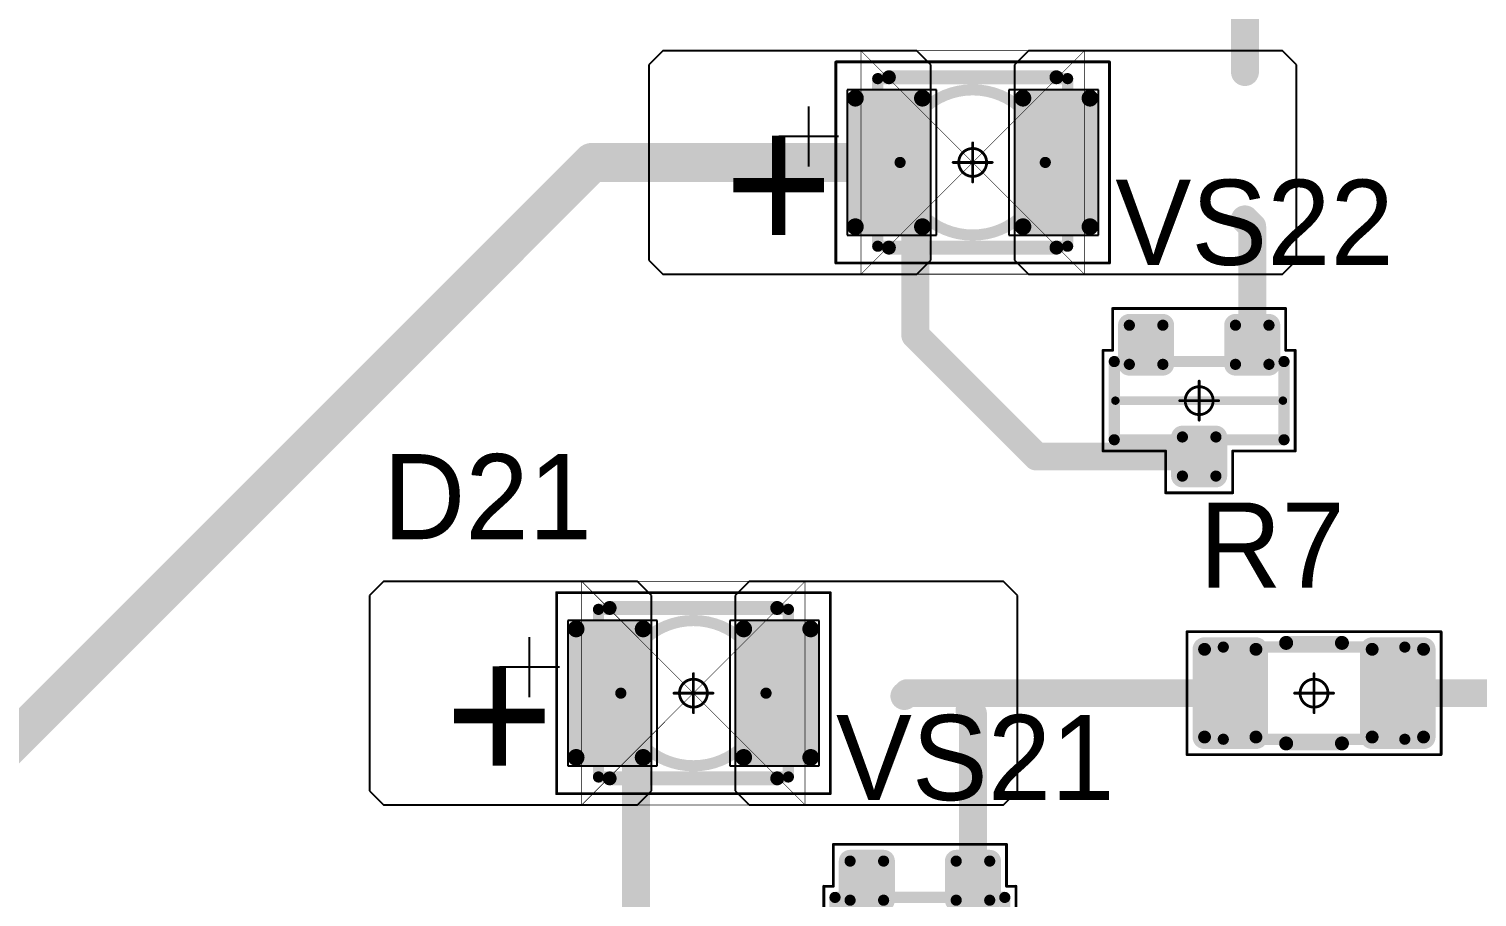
# Model space of a CAD drawing. Header units: millimetres. Extents: x 0 to 775, y 25 to 939.
# Drawn here: x 102.44 to 128.36, y 63.25 to 78.79 of the extents above; entities that cross this region are included whole.
import ezdxf

# ---------------------------------------------------------------- set-up
doc = ezdxf.new("R2010")
doc.units = ezdxf.units.MM
for name, color, linetype in [('Mechanical13', 56, 'Continuous'), ('Mechanical15', 56, 'Continuous'), ('Mechanical9', 56, 'Continuous'), ('TopLayer', 1, 'Continuous'), ('TopOverlay', 2, 'Continuous'), ('TopPaste', 8, 'Continuous'), ('TopSolder', 216, 'Continuous')]:
    doc.layers.add(name, color=color, linetype=linetype)

# ---------------------------------------------------------------- blocks, each defined once
blk = doc.blocks.new('SOT23_47')
at = {"layer": 'Mechanical13', "const_width": 0.2}
for points in [[(0.7, 1.52), (-0.7, 1.52)], [(-0.7, -1.52), (-0.7, 1.52)], [(0.7, -1.52), (0.7, 1.52)], [(0.7, -1.52), (-0.7, -1.52)]]:
    blk.add_lwpolyline(points, dxfattribs=at)
at = {"layer": 'Mechanical13', "const_width": 0.1}
for points in [[(-0.75, 1.52, 1), (-0.65, 1.52, 1)], [(-0.75, 1.52, 1), (-0.65, 1.52, 1)], [(0.65, 1.52, 1), (0.75, 1.52, 1)], [(0.65, 1.52, 1), (0.75, 1.52, 1)], [(-0.75, -1.52, 1), (-0.65, -1.52, 1)], [(-0.75, -1.52, 1), (-0.65, -1.52, 1)], [(0.65, -1.52, 1), (0.75, -1.52, 1)], [(0.65, -1.52, 1), (0.75, -1.52, 1)]]:
    blk.add_lwpolyline(points, format="xyb", close=True, dxfattribs=at)
at = {"layer": 'Mechanical15', "const_width": 0.05}
for points in [[(-1.65, -1.55), (-1.65, 1.55)], [(-0.9, 1.55), (-1.65, 1.55)], [(-0.9, 1.55), (-0.9, 1.72)], [(0.9, 1.72), (-0.9, 1.72)], [(0.9, 0.6), (0.9, 1.72)], [(1.65, 0.6), (0.9, 0.6)], [(1.65, -0.6), (1.65, 0.6)], [(0, -0.35), (0, 0.35)], [(0.35, 0), (-0.35, 0)], [(1.65, -0.6), (0.9, -0.6)], [(0.9, -1.72), (0.9, -0.6)], [(-0.9, -1.55), (-1.65, -1.55)], [(-0.9, -1.72), (-0.9, -1.55)], [(0.9, -1.72), (-0.9, -1.72)]]:
    blk.add_lwpolyline(points, dxfattribs=at)
at = {"layer": 'Mechanical15'}
for points, const_width in [([(-1.662, 1.55, 1), (-1.637, 1.55, 1)], 0.025), ([(-1.662, 1.55, 1), (-1.637, 1.55, 1)], 0.025), ([(-0.913, 1.72, 1), (-0.888, 1.72, 1)], 0.025), ([(-0.913, 1.72, 1), (-0.888, 1.72, 1)], 0.025), ([(-0.913, 1.55, 1), (-0.888, 1.55, 1)], 0.025), ([(-0.913, 1.55, 1), (-0.888, 1.55, 1)], 0.025), ([(0.888, 1.72, 1), (0.913, 1.72, 1)], 0.025), ([(0.888, 1.72, 1), (0.913, 1.72, 1)], 0.025), ([(0.888, 0.6, 1), (0.913, 0.6, 1)], 0.025), ([(0.888, 0.6, 1), (0.913, 0.6, 1)], 0.025), ([(1.637, 0.6, 1), (1.662, 0.6, 1)], 0.025), ([(1.637, 0.6, 1), (1.662, 0.6, 1)], 0.025), ([(0.25, 0, 1), (-0.25, 0, 1)], 0.05), ([(-0.012, 0.35, 1), (0.012, 0.35, 1)], 0.025), ([(-0.362, 0, 1), (-0.337, 0, 1)], 0.025), ([(-0.262, 0, 1), (-0.238, 0, 1)], 0.025), ([(0.238, 0, 1), (0.262, 0, 1)], 0.025), ([(0.337, 0, 1), (0.362, 0, 1)], 0.025), ([(-0.012, -0.35, 1), (0.012, -0.35, 1)], 0.025), ([(0.888, -0.6, 1), (0.913, -0.6, 1)], 0.025), ([(0.888, -0.6, 1), (0.913, -0.6, 1)], 0.025), ([(1.637, -0.6, 1), (1.662, -0.6, 1)], 0.025), ([(1.637, -0.6, 1), (1.662, -0.6, 1)], 0.025), ([(-1.662, -1.55, 1), (-1.637, -1.55, 1)], 0.025), ([(-1.662, -1.55, 1), (-1.637, -1.55, 1)], 0.025), ([(-0.913, -1.55, 1), (-0.888, -1.55, 1)], 0.025), ([(-0.913, -1.55, 1), (-0.888, -1.55, 1)], 0.025), ([(-0.913, -1.72, 1), (-0.888, -1.72, 1)], 0.025), ([(-0.913, -1.72, 1), (-0.888, -1.72, 1)], 0.025), ([(0.888, -1.72, 1), (0.913, -1.72, 1)], 0.025), ([(0.888, -1.72, 1), (0.913, -1.72, 1)], 0.025)]:
    blk.add_lwpolyline(points, format="xyb", close=True, dxfattribs=dict(at, const_width=const_width))
at = {"layer": 'TopLayer', "const_width": 0.1}
for points in [[(-1.4, 1.25, 1), (-1.3, 1.25, 1)], [(-0.7, 1.25, 1), (-0.6, 1.25, 1)], [(-1.4, 0.65, 1), (-1.3, 0.65, 1)], [(-0.7, 0.65, 1), (-0.6, 0.65, 1)], [(0.6, 0.3, 1), (0.7, 0.3, 1)], [(1.3, 0.3, 1), (1.4, 0.3, 1)], [(0.6, -0.3, 1), (0.7, -0.3, 1)], [(1.3, -0.3, 1), (1.4, -0.3, 1)], [(-1.4, -0.65, 1), (-1.3, -0.65, 1)], [(-0.7, -0.65, 1), (-0.6, -0.65, 1)], [(-1.4, -1.25, 1), (-1.3, -1.25, 1)], [(-0.7, -1.25, 1), (-0.6, -1.25, 1)]]:
    blk.add_lwpolyline(points, format="xyb", close=True, dxfattribs=at)
at = {"layer": 'TopLayer'}
for points in [[(-1.35, 1.35), (-1.35, 0.55), (-0.65, 1.35), (-0.65, 0.55)], [(-1.45, 1.25), (-1.45, 0.65), (-0.55, 1.25), (-0.55, 0.65)], [(0.55, 0.3), (0.55, -0.3), (1.45, 0.3), (1.45, -0.3)], [(0.65, 0.4), (0.65, -0.4), (1.35, 0.4), (1.35, -0.4)], [(-1.45, -0.65), (-1.45, -1.25), (-0.55, -0.65), (-0.55, -1.25)], [(-1.35, -0.55), (-1.35, -1.35), (-0.65, -0.55), (-0.65, -1.35)]]:
    blk.add_solid(points, dxfattribs=at)
at = {"layer": 'TopOverlay', "const_width": 0.15}
blk.add_lwpolyline([(0, -1.5), (0, 1.5)], dxfattribs=at)
at = {"layer": 'TopOverlay', "const_width": 0.075}
for points in [[(-0.038, 1.5, 1), (0.038, 1.5, 1)], [(-0.038, -1.5, 1), (0.038, -1.5, 1)]]:
    blk.add_lwpolyline(points, format="xyb", close=True, dxfattribs=at)
at = {"layer": 'TopPaste', "const_width": 0.075}
for points in [[(-1.387, 1.25, 1), (-1.313, 1.25, 1)], [(-0.687, 1.25, 1), (-0.613, 1.25, 1)], [(-1.387, 0.65, 1), (-1.313, 0.65, 1)], [(-0.687, 0.65, 1), (-0.613, 0.65, 1)], [(0.613, 0.3, 1), (0.687, 0.3, 1)], [(1.313, 0.3, 1), (1.387, 0.3, 1)], [(0.613, -0.3, 1), (0.687, -0.3, 1)], [(1.313, -0.3, 1), (1.387, -0.3, 1)], [(-1.387, -0.65, 1), (-1.313, -0.65, 1)], [(-0.687, -0.65, 1), (-0.613, -0.65, 1)], [(-1.387, -1.25, 1), (-1.313, -1.25, 1)], [(-0.687, -1.25, 1), (-0.613, -1.25, 1)]]:
    blk.add_lwpolyline(points, format="xyb", close=True, dxfattribs=at)
at = {"layer": 'TopPaste'}
for points in [[(-1.35, 1.325), (-1.35, 0.575), (-0.65, 1.325), (-0.65, 0.575)], [(-1.425, 1.25), (-1.425, 0.65), (-0.575, 1.25), (-0.575, 0.65)], [(0.575, 0.3), (0.575, -0.3), (1.425, 0.3), (1.425, -0.3)], [(0.65, 0.375), (0.65, -0.375), (1.35, 0.375), (1.35, -0.375)], [(-1.425, -0.65), (-1.425, -1.25), (-0.575, -0.65), (-0.575, -1.25)], [(-1.35, -0.575), (-1.35, -1.325), (-0.65, -0.575), (-0.65, -1.325)]]:
    blk.add_solid(points, dxfattribs=at)
at = {"layer": 'TopSolder', "const_width": 0.202}
for points in [[(-1.451, 1.25, 1), (-1.249, 1.25, 1)], [(-0.751, 1.25, 1), (-0.549, 1.25, 1)], [(-1.451, 0.65, 1), (-1.249, 0.65, 1)], [(-0.751, 0.65, 1), (-0.549, 0.65, 1)], [(0.549, 0.3, 1), (0.751, 0.3, 1)], [(1.249, 0.3, 1), (1.451, 0.3, 1)], [(0.549, -0.3, 1), (0.751, -0.3, 1)], [(1.249, -0.3, 1), (1.451, -0.3, 1)], [(-1.451, -0.65, 1), (-1.249, -0.65, 1)], [(-0.751, -0.65, 1), (-0.549, -0.65, 1)], [(-1.451, -1.25, 1), (-1.249, -1.25, 1)], [(-0.751, -1.25, 1), (-0.549, -1.25, 1)]]:
    blk.add_lwpolyline(points, format="xyb", close=True, dxfattribs=at)
at = {"layer": 'TopSolder'}
for points in [[(-1.35, 1.452), (-1.35, 0.448), (-0.65, 1.452), (-0.65, 0.448)], [(-1.552, 1.25), (-1.552, 0.65), (-0.448, 1.25), (-0.448, 0.65)], [(0.448, 0.3), (0.448, -0.3), (1.552, 0.3), (1.552, -0.3)], [(0.65, 0.502), (0.65, -0.502), (1.35, 0.502), (1.35, -0.502)], [(-1.35, -0.448), (-1.35, -1.452), (-0.65, -0.448), (-0.65, -1.452)], [(-1.552, -0.65), (-1.552, -1.25), (-0.448, -0.65), (-0.448, -1.25)]]:
    blk.add_solid(points, dxfattribs=at)
blk = doc.blocks.new('SOT23_48')
at = {"layer": 'Mechanical13', "const_width": 0.2}
for points in [[(0.7, 1.52), (-0.7, 1.52)], [(-0.7, -1.52), (-0.7, 1.52)], [(0.7, -1.52), (0.7, 1.52)], [(0.7, -1.52), (-0.7, -1.52)]]:
    blk.add_lwpolyline(points, dxfattribs=at)
at = {"layer": 'Mechanical13', "const_width": 0.1}
for points in [[(-0.75, 1.52, 1), (-0.65, 1.52, 1)], [(-0.75, 1.52, 1), (-0.65, 1.52, 1)], [(0.65, 1.52, 1), (0.75, 1.52, 1)], [(0.65, 1.52, 1), (0.75, 1.52, 1)], [(-0.75, -1.52, 1), (-0.65, -1.52, 1)], [(-0.75, -1.52, 1), (-0.65, -1.52, 1)], [(0.65, -1.52, 1), (0.75, -1.52, 1)], [(0.65, -1.52, 1), (0.75, -1.52, 1)]]:
    blk.add_lwpolyline(points, format="xyb", close=True, dxfattribs=at)
at = {"layer": 'Mechanical15', "const_width": 0.05}
for points in [[(-1.65, -1.55), (-1.65, 1.55)], [(-0.9, 1.55), (-1.65, 1.55)], [(-0.9, 1.55), (-0.9, 1.72)], [(0.9, 1.72), (-0.9, 1.72)], [(0.9, 0.6), (0.9, 1.72)], [(1.65, 0.6), (0.9, 0.6)], [(1.65, -0.6), (1.65, 0.6)], [(0, -0.35), (0, 0.35)], [(0.35, 0), (-0.35, 0)], [(1.65, -0.6), (0.9, -0.6)], [(0.9, -1.72), (0.9, -0.6)], [(-0.9, -1.55), (-1.65, -1.55)], [(-0.9, -1.72), (-0.9, -1.55)], [(0.9, -1.72), (-0.9, -1.72)]]:
    blk.add_lwpolyline(points, dxfattribs=at)
at = {"layer": 'Mechanical15'}
for points, const_width in [([(-1.662, 1.55, 1), (-1.637, 1.55, 1)], 0.025), ([(-1.662, 1.55, 1), (-1.637, 1.55, 1)], 0.025), ([(-0.913, 1.72, 1), (-0.888, 1.72, 1)], 0.025), ([(-0.913, 1.72, 1), (-0.888, 1.72, 1)], 0.025), ([(-0.913, 1.55, 1), (-0.888, 1.55, 1)], 0.025), ([(-0.913, 1.55, 1), (-0.888, 1.55, 1)], 0.025), ([(0.888, 1.72, 1), (0.913, 1.72, 1)], 0.025), ([(0.888, 1.72, 1), (0.913, 1.72, 1)], 0.025), ([(0.888, 0.6, 1), (0.913, 0.6, 1)], 0.025), ([(0.888, 0.6, 1), (0.913, 0.6, 1)], 0.025), ([(1.637, 0.6, 1), (1.662, 0.6, 1)], 0.025), ([(1.637, 0.6, 1), (1.662, 0.6, 1)], 0.025), ([(0.25, 0, 1), (-0.25, 0, 1)], 0.05), ([(-0.012, 0.35, 1), (0.012, 0.35, 1)], 0.025), ([(-0.362, 0, 1), (-0.337, 0, 1)], 0.025), ([(-0.262, 0, 1), (-0.238, 0, 1)], 0.025), ([(0.238, 0, 1), (0.262, 0, 1)], 0.025), ([(0.337, 0, 1), (0.362, 0, 1)], 0.025), ([(-0.012, -0.35, 1), (0.012, -0.35, 1)], 0.025), ([(0.888, -0.6, 1), (0.913, -0.6, 1)], 0.025), ([(0.888, -0.6, 1), (0.913, -0.6, 1)], 0.025), ([(1.637, -0.6, 1), (1.662, -0.6, 1)], 0.025), ([(1.637, -0.6, 1), (1.662, -0.6, 1)], 0.025), ([(-1.662, -1.55, 1), (-1.637, -1.55, 1)], 0.025), ([(-1.662, -1.55, 1), (-1.637, -1.55, 1)], 0.025), ([(-0.913, -1.55, 1), (-0.888, -1.55, 1)], 0.025), ([(-0.913, -1.55, 1), (-0.888, -1.55, 1)], 0.025), ([(-0.913, -1.72, 1), (-0.888, -1.72, 1)], 0.025), ([(-0.913, -1.72, 1), (-0.888, -1.72, 1)], 0.025), ([(0.888, -1.72, 1), (0.913, -1.72, 1)], 0.025), ([(0.888, -1.72, 1), (0.913, -1.72, 1)], 0.025)]:
    blk.add_lwpolyline(points, format="xyb", close=True, dxfattribs=dict(at, const_width=const_width))
at = {"layer": 'TopLayer', "const_width": 0.1}
for points in [[(-1.4, 1.25, 1), (-1.3, 1.25, 1)], [(-0.7, 1.25, 1), (-0.6, 1.25, 1)], [(-1.4, 0.65, 1), (-1.3, 0.65, 1)], [(-0.7, 0.65, 1), (-0.6, 0.65, 1)], [(0.6, 0.3, 1), (0.7, 0.3, 1)], [(1.3, 0.3, 1), (1.4, 0.3, 1)], [(0.6, -0.3, 1), (0.7, -0.3, 1)], [(1.3, -0.3, 1), (1.4, -0.3, 1)], [(-1.4, -0.65, 1), (-1.3, -0.65, 1)], [(-0.7, -0.65, 1), (-0.6, -0.65, 1)], [(-1.4, -1.25, 1), (-1.3, -1.25, 1)], [(-0.7, -1.25, 1), (-0.6, -1.25, 1)]]:
    blk.add_lwpolyline(points, format="xyb", close=True, dxfattribs=at)
at = {"layer": 'TopLayer'}
for points in [[(-1.35, 1.35), (-1.35, 0.55), (-0.65, 1.35), (-0.65, 0.55)], [(-1.45, 1.25), (-1.45, 0.65), (-0.55, 1.25), (-0.55, 0.65)], [(0.55, 0.3), (0.55, -0.3), (1.45, 0.3), (1.45, -0.3)], [(0.65, 0.4), (0.65, -0.4), (1.35, 0.4), (1.35, -0.4)], [(-1.45, -0.65), (-1.45, -1.25), (-0.55, -0.65), (-0.55, -1.25)], [(-1.35, -0.55), (-1.35, -1.35), (-0.65, -0.55), (-0.65, -1.35)]]:
    blk.add_solid(points, dxfattribs=at)
at = {"layer": 'TopOverlay', "const_width": 0.15}
blk.add_lwpolyline([(0, -1.5), (0, 1.5)], dxfattribs=at)
at = {"layer": 'TopOverlay', "const_width": 0.075}
for points in [[(-0.038, 1.5, 1), (0.038, 1.5, 1)], [(-0.038, -1.5, 1), (0.038, -1.5, 1)]]:
    blk.add_lwpolyline(points, format="xyb", close=True, dxfattribs=at)
at = {"layer": 'TopPaste', "const_width": 0.075}
for points in [[(-1.387, 1.25, 1), (-1.313, 1.25, 1)], [(-0.687, 1.25, 1), (-0.613, 1.25, 1)], [(-1.387, 0.65, 1), (-1.313, 0.65, 1)], [(-0.687, 0.65, 1), (-0.613, 0.65, 1)], [(0.613, 0.3, 1), (0.687, 0.3, 1)], [(1.313, 0.3, 1), (1.387, 0.3, 1)], [(0.613, -0.3, 1), (0.687, -0.3, 1)], [(1.313, -0.3, 1), (1.387, -0.3, 1)], [(-1.387, -0.65, 1), (-1.313, -0.65, 1)], [(-0.687, -0.65, 1), (-0.613, -0.65, 1)], [(-1.387, -1.25, 1), (-1.313, -1.25, 1)], [(-0.687, -1.25, 1), (-0.613, -1.25, 1)]]:
    blk.add_lwpolyline(points, format="xyb", close=True, dxfattribs=at)
at = {"layer": 'TopPaste'}
for points in [[(-1.35, 1.325), (-1.35, 0.575), (-0.65, 1.325), (-0.65, 0.575)], [(-1.425, 1.25), (-1.425, 0.65), (-0.575, 1.25), (-0.575, 0.65)], [(0.575, 0.3), (0.575, -0.3), (1.425, 0.3), (1.425, -0.3)], [(0.65, 0.375), (0.65, -0.375), (1.35, 0.375), (1.35, -0.375)], [(-1.425, -0.65), (-1.425, -1.25), (-0.575, -0.65), (-0.575, -1.25)], [(-1.35, -0.575), (-1.35, -1.325), (-0.65, -0.575), (-0.65, -1.325)]]:
    blk.add_solid(points, dxfattribs=at)
at = {"layer": 'TopSolder', "const_width": 0.202}
for points in [[(-1.451, 1.25, 1), (-1.249, 1.25, 1)], [(-0.751, 1.25, 1), (-0.549, 1.25, 1)], [(-1.451, 0.65, 1), (-1.249, 0.65, 1)], [(-0.751, 0.65, 1), (-0.549, 0.65, 1)], [(0.549, 0.3, 1), (0.751, 0.3, 1)], [(1.249, 0.3, 1), (1.451, 0.3, 1)], [(0.549, -0.3, 1), (0.751, -0.3, 1)], [(1.249, -0.3, 1), (1.451, -0.3, 1)], [(-1.451, -0.65, 1), (-1.249, -0.65, 1)], [(-0.751, -0.65, 1), (-0.549, -0.65, 1)], [(-1.451, -1.25, 1), (-1.249, -1.25, 1)], [(-0.751, -1.25, 1), (-0.549, -1.25, 1)]]:
    blk.add_lwpolyline(points, format="xyb", close=True, dxfattribs=at)
at = {"layer": 'TopSolder'}
for points in [[(-1.35, 1.452), (-1.35, 0.448), (-0.65, 1.452), (-0.65, 0.448)], [(-1.552, 1.25), (-1.552, 0.65), (-0.448, 1.25), (-0.448, 0.65)], [(0.448, 0.3), (0.448, -0.3), (1.552, 0.3), (1.552, -0.3)], [(0.65, 0.502), (0.65, -0.502), (1.35, 0.502), (1.35, -0.502)], [(-1.35, -0.448), (-1.35, -1.452), (-0.65, -0.448), (-0.65, -1.452)], [(-1.552, -0.65), (-1.552, -1.25), (-0.448, -0.65), (-0.448, -1.25)]]:
    blk.add_solid(points, dxfattribs=at)
blk = doc.blocks.new('RC1206S_87')
at = {"layer": 'Mechanical13', "const_width": 0.2}
for points in [[(-1.625, 0.825), (-1.625, -0.825)], [(1.625, 0.825), (-1.625, 0.825)], [(1.625, 0.825), (1.625, -0.825)], [(1.625, -0.825), (-1.625, -0.825)]]:
    blk.add_lwpolyline(points, dxfattribs=at)
at = {"layer": 'Mechanical13', "const_width": 0.1}
for points in [[(-1.675, 0.825, 1), (-1.575, 0.825, 1)], [(-1.675, 0.825, 1), (-1.575, 0.825, 1)], [(1.575, 0.825, 1), (1.675, 0.825, 1)], [(1.575, 0.825, 1), (1.675, 0.825, 1)], [(-1.675, -0.825, 1), (-1.575, -0.825, 1)], [(-1.675, -0.825, 1), (-1.575, -0.825, 1)], [(1.575, -0.825, 1), (1.675, -0.825, 1)], [(1.575, -0.825, 1), (1.675, -0.825, 1)]]:
    blk.add_lwpolyline(points, format="xyb", close=True, dxfattribs=at)
at = {"layer": 'Mechanical15', "const_width": 0.05}
for points in [[(-2.275, 1.1), (-2.275, -1.1)], [(2.275, 1.1), (-2.275, 1.1)], [(2.275, 1.1), (2.275, -1.1)], [(0, 0.35), (0, -0.35)], [(0.35, 0), (-0.35, 0)], [(2.275, -1.1), (-2.275, -1.1)]]:
    blk.add_lwpolyline(points, dxfattribs=at)
at = {"layer": 'Mechanical15'}
for points, const_width in [([(-2.287, 1.1, 1), (-2.262, 1.1, 1)], 0.025), ([(-2.287, 1.1, 1), (-2.262, 1.1, 1)], 0.025), ([(2.262, 1.1, 1), (2.287, 1.1, 1)], 0.025), ([(2.262, 1.1, 1), (2.287, 1.1, 1)], 0.025), ([(0.25, 0, 1), (-0.25, 0, 1)], 0.05), ([(-0.012, 0.35, 1), (0.012, 0.35, 1)], 0.025), ([(-0.362, 0, 1), (-0.337, 0, 1)], 0.025), ([(-0.262, 0, 1), (-0.238, 0, 1)], 0.025), ([(0.238, 0, 1), (0.262, 0, 1)], 0.025), ([(0.337, 0, 1), (0.362, 0, 1)], 0.025), ([(-0.012, -0.35, 1), (0.012, -0.35, 1)], 0.025), ([(-2.287, -1.1, 1), (-2.262, -1.1, 1)], 0.025), ([(-2.287, -1.1, 1), (-2.262, -1.1, 1)], 0.025), ([(2.262, -1.1, 1), (2.287, -1.1, 1)], 0.025), ([(2.262, -1.1, 1), (2.287, -1.1, 1)], 0.025)]:
    blk.add_lwpolyline(points, format="xyb", close=True, dxfattribs=dict(at, const_width=const_width))
at = {"layer": 'TopLayer', "const_width": 0.115}
for points in [[(-2.018, 0.785, 1), (-1.903, 0.785, 1)], [(-1.098, 0.785, 1), (-0.983, 0.785, 1)], [(0.983, 0.785, 1), (1.098, 0.785, 1)], [(1.903, 0.785, 1), (2.018, 0.785, 1)], [(-2.018, -0.785, 1), (-1.903, -0.785, 1)], [(-1.098, -0.785, 1), (-0.983, -0.785, 1)], [(0.983, -0.785, 1), (1.098, -0.785, 1)], [(1.903, -0.785, 1), (2.018, -0.785, 1)]]:
    blk.add_lwpolyline(points, format="xyb", close=True, dxfattribs=at)
at = {"layer": 'TopLayer'}
for points in [[(-2.075, -0.785), (-0.925, -0.785), (-2.075, 0.785), (-0.925, 0.785)], [(-1.96, -0.9), (-1.04, -0.9), (-1.96, 0.9), (-1.04, 0.9)], [(0.925, -0.785), (2.075, -0.785), (0.925, 0.785), (2.075, 0.785)], [(1.04, -0.9), (1.96, -0.9), (1.04, 0.9), (1.96, 0.9)]]:
    blk.add_solid(points, dxfattribs=at)
at = {"layer": 'TopOverlay', "const_width": 0.25}
for points in [[(0.5, 0.9), (-0.5, 0.9)], [(0.5, -0.9), (-0.5, -0.9)]]:
    blk.add_lwpolyline(points, dxfattribs=at)
at = {"layer": 'TopOverlay', "const_width": 0.125}
for points in [[(-0.562, 0.9, 1), (-0.437, 0.9, 1)], [(0.437, 0.9, 1), (0.562, 0.9, 1)], [(-0.562, -0.9, 1), (-0.437, -0.9, 1)], [(0.437, -0.9, 1), (0.562, -0.9, 1)]]:
    blk.add_lwpolyline(points, format="xyb", close=True, dxfattribs=at)
at = {"layer": 'TopPaste', "const_width": 0.09}
for points in [[(-2.005, 0.785, 1), (-1.915, 0.785, 1)], [(-1.085, 0.785, 1), (-0.995, 0.785, 1)], [(0.995, 0.785, 1), (1.085, 0.785, 1)], [(1.915, 0.785, 1), (2.005, 0.785, 1)], [(-2.005, -0.785, 1), (-1.915, -0.785, 1)], [(-1.085, -0.785, 1), (-0.995, -0.785, 1)], [(0.995, -0.785, 1), (1.085, -0.785, 1)], [(1.915, -0.785, 1), (2.005, -0.785, 1)]]:
    blk.add_lwpolyline(points, format="xyb", close=True, dxfattribs=at)
at = {"layer": 'TopPaste'}
for points in [[(-2.05, -0.785), (-0.95, -0.785), (-2.05, 0.785), (-0.95, 0.785)], [(-1.96, -0.875), (-1.04, -0.875), (-1.96, 0.875), (-1.04, 0.875)], [(0.95, -0.785), (2.05, -0.785), (0.95, 0.785), (2.05, 0.785)], [(1.04, -0.875), (1.96, -0.875), (1.04, 0.875), (1.96, 0.875)]]:
    blk.add_solid(points, dxfattribs=at)
at = {"layer": 'TopSolder', "const_width": 0.215}
for points in [[(-2.068, 0.785, 1), (-1.853, 0.785, 1)], [(-1.148, 0.785, 1), (-0.933, 0.785, 1)], [(0.933, 0.785, 1), (1.148, 0.785, 1)], [(1.853, 0.785, 1), (2.068, 0.785, 1)], [(-2.068, -0.785, 1), (-1.853, -0.785, 1)], [(-1.148, -0.785, 1), (-0.933, -0.785, 1)], [(0.933, -0.785, 1), (1.148, -0.785, 1)], [(1.853, -0.785, 1), (2.068, -0.785, 1)]]:
    blk.add_lwpolyline(points, format="xyb", close=True, dxfattribs=at)
at = {"layer": 'TopSolder'}
for points in [[(-2.175, -0.785), (-0.825, -0.785), (-2.175, 0.785), (-0.825, 0.785)], [(-1.96, -1), (-1.04, -1), (-1.96, 1), (-1.04, 1)], [(0.825, -0.785), (2.175, -0.785), (0.825, 0.785), (2.175, 0.785)], [(1.04, -1), (1.96, -1), (1.04, 1), (1.96, 1)]]:
    blk.add_solid(points, dxfattribs=at)
blk = doc.blocks.new('T66G_140')
at = {"layer": 'Mechanical13'}
for p, q in [((2.936, 0.071), (2.936, -1)), ((2.4, -0.464), (3.471, -0.464))]:
    blk.add_line(p, q, dxfattribs=at)
at = {"layer": 'Mechanical13', "const_width": 0.2}
for points in [[(-1.7, 1.5), (-1.7, -1.5)], [(1.7, 1.5), (-1.7, 1.5)], [(1.7, 1.5), (1.7, -1.5)], [(1.7, -1.5), (-1.7, -1.5)]]:
    blk.add_lwpolyline(points, dxfattribs=at)
at = {"layer": 'Mechanical13'}
for points, const_width in [([(-1.75, 1.5, 1), (-1.65, 1.5, 1)], 0.1), ([(-1.75, 1.5, 1), (-1.65, 1.5, 1)], 0.1), ([(1.65, 1.5, 1), (1.75, 1.5, 1)], 0.1), ([(1.65, 1.5, 1), (1.75, 1.5, 1)], 0.1), ([(1.3, 0, 1), (-1.3, 0, 1)], 0.2), ([(-1.35, 0, 1), (-1.25, 0, 1)], 0.1), ([(1.25, 0, 1), (1.35, 0, 1)], 0.1), ([(-1.75, -1.5, 1), (-1.65, -1.5, 1)], 0.1), ([(-1.75, -1.5, 1), (-1.65, -1.5, 1)], 0.1), ([(1.65, -1.5, 1), (1.75, -1.5, 1)], 0.1), ([(1.65, -1.5, 1), (1.75, -1.5, 1)], 0.1)]:
    blk.add_lwpolyline(points, format="xyb", close=True, dxfattribs=dict(at, const_width=const_width))
at = {"layer": 'Mechanical15', "const_width": 0.05}
for points in [[(2.45, 1.8), (-2.45, 1.8)], [(-2.45, 1.8), (-2.45, -1.8)], [(2.45, 1.8), (2.45, -1.8)], [(0, 0.35), (0, -0.35)], [(0.35, 0), (-0.35, 0)], [(2.45, -1.8), (-2.45, -1.8)]]:
    blk.add_lwpolyline(points, dxfattribs=at)
at = {"layer": 'Mechanical15'}
for points, const_width in [([(-2.462, 1.8, 1), (-2.438, 1.8, 1)], 0.025), ([(-2.462, 1.8, 1), (-2.438, 1.8, 1)], 0.025), ([(2.438, 1.8, 1), (2.462, 1.8, 1)], 0.025), ([(2.438, 1.8, 1), (2.462, 1.8, 1)], 0.025), ([(0.25, 0, 1), (-0.25, 0, 1)], 0.05), ([(-0.012, 0.35, 1), (0.012, 0.35, 1)], 0.025), ([(-0.362, 0, 1), (-0.337, 0, 1)], 0.025), ([(-0.262, 0, 1), (-0.238, 0, 1)], 0.025), ([(0.238, 0, 1), (0.262, 0, 1)], 0.025), ([(0.337, 0, 1), (0.362, 0, 1)], 0.025), ([(-0.012, -0.35, 1), (0.012, -0.35, 1)], 0.025), ([(-2.462, -1.8, 1), (-2.438, -1.8, 1)], 0.025), ([(-2.462, -1.8, 1), (-2.438, -1.8, 1)], 0.025), ([(2.438, -1.8, 1), (2.462, -1.8, 1)], 0.025), ([(2.438, -1.8, 1), (2.462, -1.8, 1)], 0.025)]:
    blk.add_lwpolyline(points, format="xyb", close=True, dxfattribs=dict(at, const_width=const_width))
at = {"layer": 'TopLayer'}
for p, q in [((-5.55, 2), (-5.8, 1.75)), ((-1, 2), (-5.55, 2)), ((-0.75, 1.75), (-1, 2)), ((1, 2), (0.75, 1.75)), ((5.55, 2), (1, 2)), ((5.8, 1.75), (5.55, 2)), ((-5.8, 1.75), (-5.8, -1.75)), ((-0.75, -1.75), (-0.75, 1.75)), ((0.75, 1.75), (0.75, -1.75)), ((5.8, -1.75), (5.8, 1.75)), ((-5.8, -1.75), (-5.55, -2)), ((-1, -2), (-0.75, -1.75)), ((0.75, -1.75), (1, -2)), ((5.55, -2), (5.8, -1.75)), ((-5.55, -2), (-1, -2)), ((1, -2), (5.55, -2))]:
    blk.add_line(p, q, dxfattribs=at)
at = {"layer": 'TopLayer', "const_width": 0.15}
for points in [[(-2.175, 1.15, 1), (-2.025, 1.15, 1)], [(-0.975, 1.15, 1), (-0.825, 1.15, 1)], [(0.825, 1.15, 1), (0.975, 1.15, 1)], [(2.025, 1.15, 1), (2.175, 1.15, 1)], [(-2.175, -1.15, 1), (-2.025, -1.15, 1)], [(-0.975, -1.15, 1), (-0.825, -1.15, 1)], [(0.825, -1.15, 1), (0.975, -1.15, 1)], [(2.025, -1.15, 1), (2.175, -1.15, 1)]]:
    blk.add_lwpolyline(points, format="xyb", close=True, dxfattribs=at)
at = {"layer": 'TopLayer'}
for points in [[(-0.9, 1.3), (-2.1, 1.3), (-0.9, -1.3), (-2.1, -1.3)], [(2.1, 1.3), (0.9, 1.3), (2.1, -1.3), (0.9, -1.3)], [(-0.75, 1.15), (-2.25, 1.15), (-0.75, -1.15), (-2.25, -1.15)], [(2.25, 1.15), (0.75, 1.15), (2.25, -1.15), (0.75, -1.15)]]:
    blk.add_solid(points, dxfattribs=at)
at = {"layer": 'TopOverlay', "const_width": 0.25}
for points in [[(1.5, 1.525), (-1.5, 1.525)], [(1.5, -1.525), (-1.5, -1.525)]]:
    blk.add_lwpolyline(points, dxfattribs=at)
at = {"layer": 'TopOverlay', "const_width": 0.125}
for points in [[(-1.562, 1.525, 1), (-1.438, 1.525, 1)], [(1.438, 1.525, 1), (1.562, 1.525, 1)], [(-1.562, -1.525, 1), (-1.438, -1.525, 1)], [(1.438, -1.525, 1), (1.562, -1.525, 1)]]:
    blk.add_lwpolyline(points, format="xyb", close=True, dxfattribs=at)
at = {"layer": 'TopPaste', "const_width": 0.125}
for points in [[(-2.163, 1.15, 1), (-2.038, 1.15, 1)], [(-0.963, 1.15, 1), (-0.838, 1.15, 1)], [(0.838, 1.15, 1), (0.963, 1.15, 1)], [(2.038, 1.15, 1), (2.163, 1.15, 1)], [(-2.163, -1.15, 1), (-2.038, -1.15, 1)], [(-0.963, -1.15, 1), (-0.838, -1.15, 1)], [(0.838, -1.15, 1), (0.963, -1.15, 1)], [(2.038, -1.15, 1), (2.163, -1.15, 1)]]:
    blk.add_lwpolyline(points, format="xyb", close=True, dxfattribs=at)
at = {"layer": 'TopPaste'}
for points in [[(-0.775, 1.15), (-2.225, 1.15), (-0.775, -1.15), (-2.225, -1.15)], [(-0.9, 1.275), (-2.1, 1.275), (-0.9, -1.275), (-2.1, -1.275)], [(2.225, 1.15), (0.775, 1.15), (2.225, -1.15), (0.775, -1.15)], [(2.1, 1.275), (0.9, 1.275), (2.1, -1.275), (0.9, -1.275)]]:
    blk.add_solid(points, dxfattribs=at)
at = {"layer": 'TopSolder'}
for p, q in [((-2.25, 1.3), (-2.25, -1.3)), ((-0.65, 1.3), (-2.25, 1.3)), ((-0.65, -1.3), (-0.65, 1.3)), ((0.65, 1.3), (0.65, -1.3)), ((2.25, 1.3), (0.65, 1.3)), ((2.25, -1.3), (2.25, 1.3)), ((-2.25, -1.3), (-0.65, -1.3)), ((0.65, -1.3), (2.25, -1.3))]:
    blk.add_line(p, q, dxfattribs=at)
at = {"layer": 'TopOverlay'}
blk.add_text('+', height=2.5, dxfattribs=at).set_placement((2.5, -0.8))
blk = doc.blocks.new('T66G_141')
at = {"layer": 'Mechanical13'}
for p, q in [((2.936, 0.071), (2.936, -1)), ((2.4, -0.464), (3.471, -0.464))]:
    blk.add_line(p, q, dxfattribs=at)
at = {"layer": 'Mechanical13', "const_width": 0.2}
for points in [[(-1.7, 1.5), (-1.7, -1.5)], [(1.7, 1.5), (-1.7, 1.5)], [(1.7, 1.5), (1.7, -1.5)], [(1.7, -1.5), (-1.7, -1.5)]]:
    blk.add_lwpolyline(points, dxfattribs=at)
at = {"layer": 'Mechanical13'}
for points, const_width in [([(-1.75, 1.5, 1), (-1.65, 1.5, 1)], 0.1), ([(-1.75, 1.5, 1), (-1.65, 1.5, 1)], 0.1), ([(1.65, 1.5, 1), (1.75, 1.5, 1)], 0.1), ([(1.65, 1.5, 1), (1.75, 1.5, 1)], 0.1), ([(1.3, 0, 1), (-1.3, 0, 1)], 0.2), ([(-1.35, 0, 1), (-1.25, 0, 1)], 0.1), ([(1.25, 0, 1), (1.35, 0, 1)], 0.1), ([(-1.75, -1.5, 1), (-1.65, -1.5, 1)], 0.1), ([(-1.75, -1.5, 1), (-1.65, -1.5, 1)], 0.1), ([(1.65, -1.5, 1), (1.75, -1.5, 1)], 0.1), ([(1.65, -1.5, 1), (1.75, -1.5, 1)], 0.1)]:
    blk.add_lwpolyline(points, format="xyb", close=True, dxfattribs=dict(at, const_width=const_width))
at = {"layer": 'Mechanical15', "const_width": 0.05}
for points in [[(2.45, 1.8), (-2.45, 1.8)], [(-2.45, 1.8), (-2.45, -1.8)], [(2.45, 1.8), (2.45, -1.8)], [(0, 0.35), (0, -0.35)], [(0.35, 0), (-0.35, 0)], [(2.45, -1.8), (-2.45, -1.8)]]:
    blk.add_lwpolyline(points, dxfattribs=at)
at = {"layer": 'Mechanical15'}
for points, const_width in [([(-2.462, 1.8, 1), (-2.438, 1.8, 1)], 0.025), ([(-2.462, 1.8, 1), (-2.438, 1.8, 1)], 0.025), ([(2.438, 1.8, 1), (2.462, 1.8, 1)], 0.025), ([(2.438, 1.8, 1), (2.462, 1.8, 1)], 0.025), ([(0.25, 0, 1), (-0.25, 0, 1)], 0.05), ([(-0.012, 0.35, 1), (0.012, 0.35, 1)], 0.025), ([(-0.362, 0, 1), (-0.337, 0, 1)], 0.025), ([(-0.262, 0, 1), (-0.238, 0, 1)], 0.025), ([(0.238, 0, 1), (0.262, 0, 1)], 0.025), ([(0.337, 0, 1), (0.362, 0, 1)], 0.025), ([(-0.012, -0.35, 1), (0.012, -0.35, 1)], 0.025), ([(-2.462, -1.8, 1), (-2.438, -1.8, 1)], 0.025), ([(-2.462, -1.8, 1), (-2.438, -1.8, 1)], 0.025), ([(2.438, -1.8, 1), (2.462, -1.8, 1)], 0.025), ([(2.438, -1.8, 1), (2.462, -1.8, 1)], 0.025)]:
    blk.add_lwpolyline(points, format="xyb", close=True, dxfattribs=dict(at, const_width=const_width))
at = {"layer": 'TopLayer'}
for p, q in [((-5.55, 2), (-5.8, 1.75)), ((-1, 2), (-5.55, 2)), ((-0.75, 1.75), (-1, 2)), ((1, 2), (0.75, 1.75)), ((5.55, 2), (1, 2)), ((5.8, 1.75), (5.55, 2)), ((-5.8, 1.75), (-5.8, -1.75)), ((-0.75, -1.75), (-0.75, 1.75)), ((0.75, 1.75), (0.75, -1.75)), ((5.8, -1.75), (5.8, 1.75)), ((-5.8, -1.75), (-5.55, -2)), ((-1, -2), (-0.75, -1.75)), ((0.75, -1.75), (1, -2)), ((5.55, -2), (5.8, -1.75)), ((-5.55, -2), (-1, -2)), ((1, -2), (5.55, -2))]:
    blk.add_line(p, q, dxfattribs=at)
at = {"layer": 'TopLayer', "const_width": 0.15}
for points in [[(-2.175, 1.15, 1), (-2.025, 1.15, 1)], [(-0.975, 1.15, 1), (-0.825, 1.15, 1)], [(0.825, 1.15, 1), (0.975, 1.15, 1)], [(2.025, 1.15, 1), (2.175, 1.15, 1)], [(-2.175, -1.15, 1), (-2.025, -1.15, 1)], [(-0.975, -1.15, 1), (-0.825, -1.15, 1)], [(0.825, -1.15, 1), (0.975, -1.15, 1)], [(2.025, -1.15, 1), (2.175, -1.15, 1)]]:
    blk.add_lwpolyline(points, format="xyb", close=True, dxfattribs=at)
at = {"layer": 'TopLayer'}
for points in [[(-0.9, 1.3), (-2.1, 1.3), (-0.9, -1.3), (-2.1, -1.3)], [(2.1, 1.3), (0.9, 1.3), (2.1, -1.3), (0.9, -1.3)], [(-0.75, 1.15), (-2.25, 1.15), (-0.75, -1.15), (-2.25, -1.15)], [(2.25, 1.15), (0.75, 1.15), (2.25, -1.15), (0.75, -1.15)]]:
    blk.add_solid(points, dxfattribs=at)
at = {"layer": 'TopOverlay', "const_width": 0.25}
for points in [[(1.5, 1.525), (-1.5, 1.525)], [(1.5, -1.525), (-1.5, -1.525)]]:
    blk.add_lwpolyline(points, dxfattribs=at)
at = {"layer": 'TopOverlay', "const_width": 0.125}
for points in [[(-1.562, 1.525, 1), (-1.438, 1.525, 1)], [(1.438, 1.525, 1), (1.562, 1.525, 1)], [(-1.562, -1.525, 1), (-1.438, -1.525, 1)], [(1.438, -1.525, 1), (1.562, -1.525, 1)]]:
    blk.add_lwpolyline(points, format="xyb", close=True, dxfattribs=at)
at = {"layer": 'TopPaste', "const_width": 0.125}
for points in [[(-2.163, 1.15, 1), (-2.038, 1.15, 1)], [(-0.963, 1.15, 1), (-0.838, 1.15, 1)], [(0.838, 1.15, 1), (0.963, 1.15, 1)], [(2.038, 1.15, 1), (2.163, 1.15, 1)], [(-2.163, -1.15, 1), (-2.038, -1.15, 1)], [(-0.963, -1.15, 1), (-0.838, -1.15, 1)], [(0.838, -1.15, 1), (0.963, -1.15, 1)], [(2.038, -1.15, 1), (2.163, -1.15, 1)]]:
    blk.add_lwpolyline(points, format="xyb", close=True, dxfattribs=at)
at = {"layer": 'TopPaste'}
for points in [[(-0.775, 1.15), (-2.225, 1.15), (-0.775, -1.15), (-2.225, -1.15)], [(-0.9, 1.275), (-2.1, 1.275), (-0.9, -1.275), (-2.1, -1.275)], [(2.225, 1.15), (0.775, 1.15), (2.225, -1.15), (0.775, -1.15)], [(2.1, 1.275), (0.9, 1.275), (2.1, -1.275), (0.9, -1.275)]]:
    blk.add_solid(points, dxfattribs=at)
at = {"layer": 'TopSolder'}
for p, q in [((-2.25, 1.3), (-2.25, -1.3)), ((-0.65, 1.3), (-2.25, 1.3)), ((-0.65, -1.3), (-0.65, 1.3)), ((0.65, 1.3), (0.65, -1.3)), ((2.25, 1.3), (0.65, 1.3)), ((2.25, -1.3), (2.25, 1.3)), ((-2.25, -1.3), (-0.65, -1.3)), ((0.65, -1.3), (2.25, -1.3))]:
    blk.add_line(p, q, dxfattribs=at)
at = {"layer": 'TopOverlay'}
blk.add_text('+', height=2.5, dxfattribs=at).set_placement((2.5, -0.8))

msp = doc.modelspace()

# ---------------------------------------------------------------- linework, layer by layer
at = {"layer": 'Mechanical9'}
for points, const_width in [([(117.333, 78.4), (121.333, 78.4)], 0.0127), ([(117.333, 74.4), (117.333, 78.4)], 0.0127), ([(117.333, 74.4), (121.333, 78.4)], 0.01), ([(117.333, 78.4), (121.333, 74.4)], 0.01), ([(121.333, 74.4), (121.333, 78.4)], 0.0127), ([(117.333, 74.4), (121.333, 74.4)], 0.0127), ([(112.333, 68.9), (116.333, 68.9)], 0.0127), ([(112.333, 64.9), (112.333, 68.9)], 0.0127), ([(112.333, 64.9), (116.333, 68.9)], 0.01), ([(112.333, 68.9), (116.333, 64.9)], 0.01), ([(116.333, 64.9), (116.333, 68.9)], 0.0127), ([(112.333, 64.9), (116.333, 64.9)], 0.0127)]:
    msp.add_lwpolyline(points, dxfattribs=dict(at, const_width=const_width))
for points, const_width in [([(117.33, 78.4, 1), (117.336, 78.4, 1)], 0.00635), ([(117.33, 78.4, 1), (117.336, 78.4, 1)], 0.00635), ([(117.33, 78.4, 1), (117.335, 78.4, 1)], 0.005), ([(121.33, 78.4, 1), (121.336, 78.4, 1)], 0.00635), ([(121.33, 78.4, 1), (121.336, 78.4, 1)], 0.00635), ([(121.33, 78.4, 1), (121.335, 78.4, 1)], 0.005), ([(117.33, 74.4, 1), (117.336, 74.4, 1)], 0.00635), ([(117.33, 74.4, 1), (117.336, 74.4, 1)], 0.00635), ([(117.33, 74.4, 1), (117.335, 74.4, 1)], 0.005), ([(121.33, 74.4, 1), (121.336, 74.4, 1)], 0.00635), ([(121.33, 74.4, 1), (121.336, 74.4, 1)], 0.00635), ([(121.33, 74.4, 1), (121.335, 74.4, 1)], 0.005), ([(112.33, 68.9, 1), (112.336, 68.9, 1)], 0.00635), ([(112.33, 68.9, 1), (112.336, 68.9, 1)], 0.00635), ([(112.33, 68.9, 1), (112.335, 68.9, 1)], 0.005), ([(116.33, 68.9, 1), (116.336, 68.9, 1)], 0.00635), ([(116.33, 68.9, 1), (116.336, 68.9, 1)], 0.00635), ([(116.33, 68.9, 1), (116.335, 68.9, 1)], 0.005), ([(112.33, 64.9, 1), (112.336, 64.9, 1)], 0.00635), ([(112.33, 64.9, 1), (112.336, 64.9, 1)], 0.00635), ([(112.33, 64.9, 1), (112.335, 64.9, 1)], 0.005), ([(116.33, 64.9, 1), (116.336, 64.9, 1)], 0.00635), ([(116.33, 64.9, 1), (116.336, 64.9, 1)], 0.00635), ([(116.33, 64.9, 1), (116.335, 64.9, 1)], 0.005)]:
    msp.add_lwpolyline(points, format="xyb", close=True, dxfattribs=dict(at, const_width=const_width))
at = {"layer": 'TopLayer'}
for points, const_width in [([(124.208, 78.018), (124.208, 81.014)], 0.5), ([(94.091, 57.971), (112.521, 76.4)], 0.7), ([(112.521, 76.4), (117.833, 76.4)], 0.7), ([(117.833, 76.513), (118.305, 76.041)], 0.5), ([(118.305, 73.31), (118.305, 76.041)], 0.5), ([(124.207, 75.381), (124.338, 75.25)], 0.5), ([(124.338, 73.136), (124.338, 75.25)], 0.5), ([(118.305, 73.31), (120.478, 71.136)], 0.5), ([(120.478, 71.136), (123.388, 71.136)], 0.5), ([(112.833, 66.921), (113.305, 66.449)], 0.5), ([(118.11, 66.849), (118.162, 66.9)], 0.5), ([(118.162, 66.9), (123.945, 66.9)], 0.5), ([(126.945, 66.9), (142.144, 66.9)], 0.5), ([(113.305, 60.092), (113.305, 66.449)], 0.5), ([(119.277, 66.593), (119.338, 66.532)], 0.5), ([(119.338, 63.544), (119.338, 66.532)], 0.5)]:
    msp.add_lwpolyline(points, dxfattribs=dict(at, const_width=const_width))
for points, const_width in [([(124.083, 78.018, 1), (124.333, 78.018, 1)], 0.25), ([(112.346, 76.4, 1), (112.696, 76.4, 1)], 0.35), ([(112.346, 76.4, 1), (112.696, 76.4, 1)], 0.35), ([(117.658, 76.4, 1), (118.008, 76.4, 1)], 0.35), ([(117.708, 76.513, 1), (117.958, 76.513, 1)], 0.25), ([(118.18, 76.041, 1), (118.43, 76.041, 1)], 0.25), ([(118.18, 76.041, 1), (118.43, 76.041, 1)], 0.25), ([(124.082, 75.381, 1), (124.332, 75.381, 1)], 0.25), ([(124.213, 75.25, 1), (124.463, 75.25, 1)], 0.25), ([(124.213, 75.25, 1), (124.463, 75.25, 1)], 0.25), ([(118.18, 73.31, 1), (118.43, 73.31, 1)], 0.25), ([(118.18, 73.31, 1), (118.43, 73.31, 1)], 0.25), ([(124.213, 73.136, 1), (124.463, 73.136, 1)], 0.25), ([(120.353, 71.136, 1), (120.603, 71.136, 1)], 0.25), ([(120.353, 71.136, 1), (120.603, 71.136, 1)], 0.25), ([(123.263, 71.136, 1), (123.513, 71.136, 1)], 0.25), ([(112.708, 66.921, 1), (112.958, 66.921, 1)], 0.25), ([(117.985, 66.849, 1), (118.235, 66.849, 1)], 0.25), ([(118.037, 66.9, 1), (118.287, 66.9, 1)], 0.25), ([(118.037, 66.9, 1), (118.287, 66.9, 1)], 0.25), ([(123.82, 66.9, 1), (124.07, 66.9, 1)], 0.25), ([(126.82, 66.9, 1), (127.07, 66.9, 1)], 0.25), ([(113.18, 66.449, 1), (113.43, 66.449, 1)], 0.25), ([(113.18, 66.449, 1), (113.43, 66.449, 1)], 0.25), ([(119.152, 66.593, 1), (119.402, 66.593, 1)], 0.25), ([(119.213, 66.532, 1), (119.463, 66.532, 1)], 0.25), ([(119.213, 66.532, 1), (119.463, 66.532, 1)], 0.25), ([(119.213, 63.544, 1), (119.463, 63.544, 1)], 0.25)]:
    msp.add_lwpolyline(points, format="xyb", close=True, dxfattribs=dict(at, const_width=const_width))

# ---------------------------------------------------------------- block references
for name, p, rotation in [('T66G_140', (119.333, 76.4), 180), ('SOT23_47', (123.388, 72.136), 270), ('T66G_141', (114.333, 66.9), 180), ('RC1206S_87', (125.445, 66.9), 180), ('SOT23_48', (118.388, 62.544), 270)]:
    msp.add_blockref(name, p, dxfattribs=dict(rotation=rotation))

# ---------------------------------------------------------------- texts
at = {"layer": 'TopOverlay'}
for s, p in [('VS22', (121.888, 74.566)), ('D21', (108.777, 69.656)), ('R7', (123.392, 68.788)), ('VS21', (116.885, 64.985))]:
    msp.add_text(s, height=1.524, dxfattribs=at).set_placement(p)

doc.saveas('drawing.dxf')
